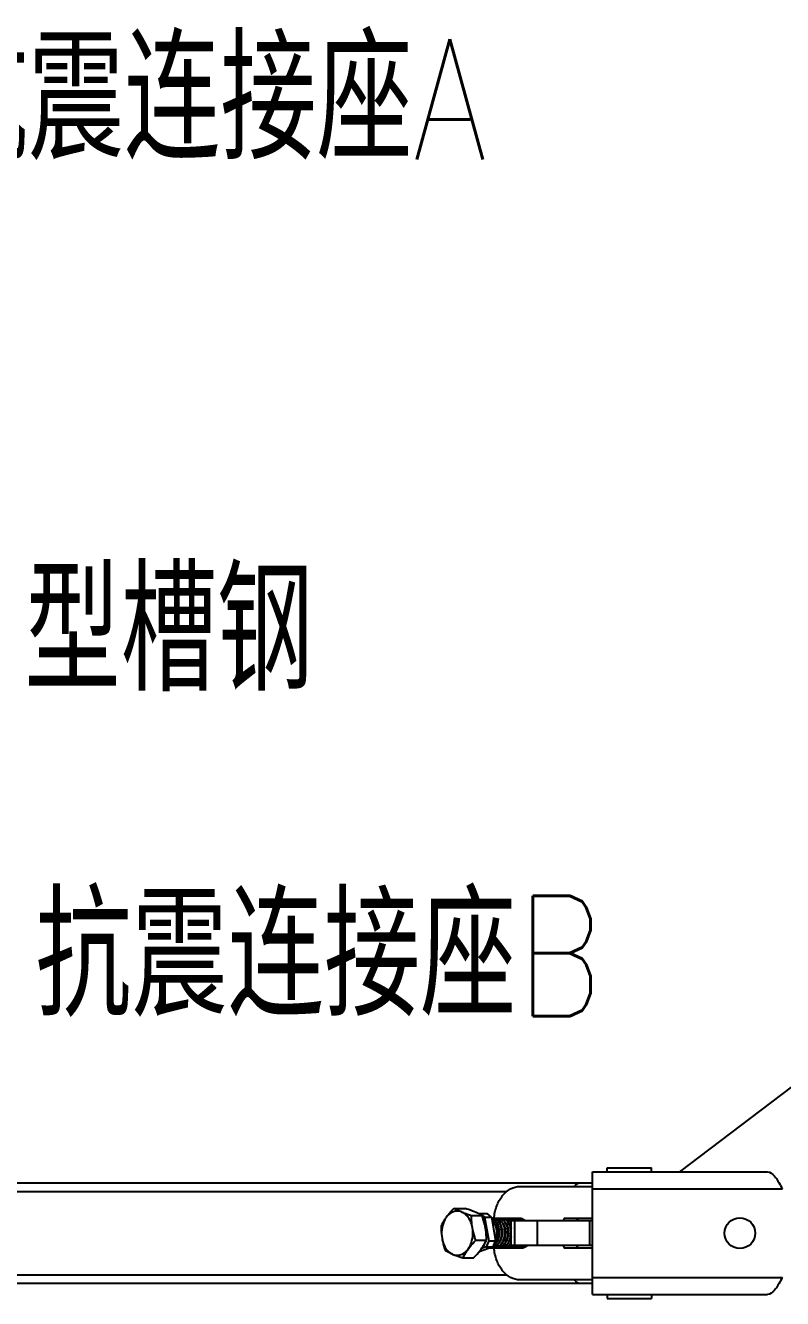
# Model space of a CAD drawing. Extents: x 27938 to 650306, y -92720 to 1524912.
# Drawn here: x 324818 to 327337, y 821992 to 826230 of the extents above; entities that cross this region are included whole.
import ezdxf

# ---------------------------------------------------------------- set-up
doc = ezdxf.new("R2010")
doc.units = 0
doc.header["$LTSCALE"] = 1000
doc.header["$MEASUREMENT"] = 0
doc.layers.add('W_DIM', color=4, linetype='Continuous')
doc.styles.get("Standard").update_dxf_attribs({"font": 'gbenor.shx', "bigfont": 'gbcbig.shx'})
doc.styles.add('wwp100', font='txt.shx', dxfattribs={"width": 0.7, "height": 400, "bigfont": 'hztxt.shx'})
doc.dimstyles.get("Standard").update_dxf_attribs({"dimtxt": 0.18, "dimasz": 0.18, "dimexe": 0.18, "dimexo": 0.0625, "dimgap": 0.09, "dimtad": 0, "dimtih": 1, "dimtoh": 1, "dimdec": 4, "dimzin": 0, "dimdsep": 46, "dimtxsty": 'Standard', "dimcen": 0.09, "dimadec": 0, "dimazin": 0, "dimtfac": 1, "dimtdec": 4, "dimtofl": 0, "dimtmove": 0, "dimatfit": 3, "dimfxl": 1, "dimtolj": 1, "dimtzin": 0, "dimarcsym": 0})

msp = doc.modelspace()

# ---------------------------------------------------------------- linework, layer by layer
for p, q in [((326704.6, 822005.2), (326704.6, 822414)), ((326704.6, 822414), (327287, 822414)), ((326753.6, 822414), (326753.6, 822427.3)), ((326753.6, 822427.3), (326900.8, 822427.3)), ((326900.8, 822414), (326900.8, 822427.3)), ((324250.7, 822377.2), (326704.6, 822377.2)), ((324371.6, 822348.6), (326420.1, 822348.6)), ((326462.9, 822365), (326704.6, 822365)), ((326704.6, 822356.8), (327337.1, 822356.8)), ((326244.1, 822292.1), (326280, 822292.1)), ((326301.8, 822268.5), (326337.7, 822268.5)), ((326327.4, 822273.7), (326331.6, 822275.2)), ((326331.6, 822275.2), (326345.6, 822263.3)), ((326331.6, 822275.2), (326354.7, 822275.2)), ((326368.7, 822263.3), (326354.7, 822275.2)), ((326345.6, 822263.3), (326359.5, 822183.9)), ((326345.6, 822263.3), (326368.7, 822263.3)), ((326368.7, 822263.3), (326382.6, 822183.9)), ((326402.5, 822222.8), (326394, 822220.7)), ((326433.6, 822250.5), (326433.6, 822168.7)), ((326704.6, 822250.5), (326433.6, 822250.5)), ((326445.6, 822250.5), (326445.6, 822168.7)), ((326521.2, 822250.5), (326521.2, 822168.7)), ((326704.6, 822258.7), (326613.3, 822258.7)), ((326694.6, 822250.5), (326694.6, 822168.7)), ((326316.3, 822186), (326352.1, 822186)), ((326359.5, 822183.9), (326351, 822164.1)), ((326359.5, 822183.9), (326382.6, 822183.9)), ((326374.1, 822164.1), (326382.6, 822183.9)), ((326374.1, 822164.1), (326327.3, 822147.7)), ((326351, 822164.1), (326335.7, 822158.7)), ((326351, 822164.1), (326374.1, 822164.1)), ((326704.6, 822168.7), (326433.6, 822168.7)), ((326613.3, 822160.5), (326704.6, 822160.5)), ((326273, 822127.1), (326308.8, 822127.1)), ((324371.6, 822070.6), (326420.1, 822070.6)), ((326704.6, 822054.2), (326462.9, 822054.2)), ((326704.6, 822062.4), (327337.1, 822062.4)), ((326704.6, 822042), (324250.7, 822042)), ((326704.6, 822005.2), (327287, 822005.2)), ((326753.6, 822005.2), (326753.6, 821991.9)), ((326753.6, 821991.9), (326900.8, 821991.9)), ((326900.8, 822005.2), (326900.8, 821991.9))]:
    msp.add_line(p, q)
msp.add_circle((327195.2, 822209.6), 51.1)
for centre, radius, start, end in [((327049.7, 822204), 325.5, 27.9978, 29.2622), ((326371.2, 822236.3), 22.3, 86.7845, 94.2112), ((326381.3, 822236.1), 22.6, 90.0498, 101.0645), ((326381.3, 822236.3), 22.3, 86.7743, 90.0077), ((326391.4, 822236.1), 22.6, 90.0384, 101.0179), ((326391.4, 822236.3), 22.3, 86.7856, 89.9966), ((326328.6, 822212.2), 65.9, 7.4386, 9.2614), ((326340.9, 822212.4), 53.8, 10.5055, 11.18), ((326340.4, 822212.3), 54.3, 8.9052, 10.5042), ((326401.5, 822236.1), 22.6, 90.049, 100.9954), ((326401.5, 822236.3), 22.3, 86.7801, 90.0075), ((326411.7, 822236.1), 22.6, 90.0437, 101.062), ((326411.6, 822236.3), 22.3, 86.7795, 90.0015), ((326360.3, 822212.2), 54.6, 9.0333, 9.9567), ((326421.8, 822236.1), 22.6, 90.0437, 101.0051), ((326421.8, 822236.3), 22.3, 86.7867, 90.0021), ((326370.7, 822212.3), 54.3, 8.9818, 11.0323), ((326431.9, 822236.1), 22.6, 90.0497, 101.0016), ((326406.7, 822225.9), 34.7, 42.2645, 48.752), ((326431.9, 822236.3), 22.3, 86.7769, 90.0081), ((326404.4, 822223.7), 37.8, 39.2284, 42.3075), ((326442, 822236.1), 22.6, 90.0405, 101.0531), ((326417.5, 822226.6), 33.7, 45.4702, 48.7951), ((326442, 822236.3), 22.3, 86.785, 89.9983), ((326452.1, 822236.1), 22.6, 90.049, 100.9977), ((326427.6, 822226.6), 33.7, 45.4659, 48.8093), ((326452.1, 822236.3), 22.3, 86.7894, 90.0075), ((326462.3, 822236.1), 22.6, 90.0526, 101.0446), ((326437.8, 822226.6), 33.7, 45.4871, 48.7938), ((326462.2, 822236.3), 22.3, 86.7735, 90.0108), ((326447.9, 822226.6), 33.7, 45.4665, 48.8015), ((326356.9, 822211.8), 58.1, 352.211, 352.5185), ((326366, 822187.6), 27.1, 266.5315, 270.0065), ((326366, 822187.5), 27, 270.0081, 272.8567), ((326366, 822187.6), 27, 272.8574, 275.2194), ((326376.2, 822187.6), 27.1, 260.1078, 269.9722), ((326365.5, 822189.7), 29.3, 288.4202, 290.7394), ((326367, 822189.1), 28.6, 285.8298, 288.459), ((326376.2, 822187.4), 26.9, 269.9973, 272.6949), ((326386.4, 822187.6), 27.1, 260.0711, 269.9827), ((326375.7, 822189.6), 29.1, 288.4602, 290.6746), ((326377.2, 822189.1), 28.6, 285.9611, 288.4587), ((326386.3, 822187.4), 26.9, 270.008, 272.693), ((326386.3, 822187.4), 26.9, 272.6938, 275.2451), ((326396.5, 822187.6), 27.1, 260.1504, 269.9814), ((326385.8, 822189.6), 29.1, 288.4602, 290.6754), ((326387.3, 822189.1), 28.6, 285.9619, 288.4587), ((326396.5, 822187.4), 26.9, 270.0063, 272.6857), ((326406.6, 822187.6), 27.1, 260.395, 269.9755), ((326396, 822189.6), 29.1, 288.4602, 290.6741), ((326397.4, 822189.1), 28.6, 285.9641, 288.119), ((326397.3, 822189.3), 28.8, 288.117, 288.456), ((326406.6, 822187.4), 26.9, 270.0004, 272.6959), ((326416.7, 822187.6), 27.1, 260.0747, 269.9827), ((326406.1, 822189.6), 29.1, 288.4603, 290.6749), ((326407.5, 822189.1), 28.6, 285.9612, 288.4587), ((326416.7, 822187.4), 26.9, 270.008, 272.6878), ((326416.7, 822187.4), 26.9, 272.6886, 275.2518), ((326426.8, 822187.6), 27.1, 260.141, 269.976), ((326416.2, 822189.6), 29.1, 288.4602, 290.6747), ((326417.6, 822189.1), 28.6, 285.9616, 288.4587), ((326426.8, 822187.4), 26.9, 270.0011, 272.692), ((326437, 822187.6), 27.1, 260.0816, 269.9797), ((326412, 822196.6), 37.3, 307.6353, 311.5837), ((326426.3, 822189.6), 29.1, 288.4602, 290.6743), ((326427.7, 822189.1), 28.6, 285.9612, 288.4587), ((326436.9, 822187.4), 26.9, 270.005, 272.6978), ((326436.9, 822187.4), 26.9, 272.6985, 275.2581), ((326447.1, 822187.6), 27.1, 260.1633, 269.9862), ((326436.4, 822189.6), 29.1, 288.4603, 290.6751), ((326437.9, 822189.1), 28.6, 285.9624, 288.4588), ((326421.7, 822197.1), 37.9, 309.969, 311.5624), ((326423.3, 822196.7), 37.5, 308.3867, 311.6033), ((326447.1, 822187.4), 26.9, 270.011, 272.6839), ((326457.2, 822187.6), 27.1, 260.1241, 269.9724), ((326446.6, 822189.6), 29.1, 288.4602, 290.6742), ((326448, 822189.1), 28.6, 285.9615, 288.4587), ((326457.2, 822187.4), 26.9, 269.9975, 272.695), ((326467.3, 822187.6), 27.1, 260.0725, 269.9827), ((326456.7, 822189.6), 29.1, 288.4602, 290.6744), ((326458.1, 822189.1), 28.6, 285.9611, 288.4587), ((326467.3, 822187.4), 26.9, 270.008, 272.6973), ((326467.3, 822187.4), 26.9, 272.6981, 275.2477), ((326466.8, 822189.6), 29.1, 288.4603, 290.6754), ((326468.2, 822189.1), 28.6, 285.9619, 288.4588), ((326462, 822197.4), 38.3, 311.2696, 311.5925), ((326463.5, 822197), 37.9, 309.7045, 311.528), ((327049.7, 822215.2), 325.5, 330.7378, 332.0022)]:
    msp.add_arc(centre, radius, start, end)
for points, knots in [([(327287, 822414), (327296.2, 822414), (327310, 822401.5), (327322.6, 822382.4), (327329.9, 822369.8), (327333.7, 822363.1)], [0, 0, 0, 0, 0.388881, 0.673899, 1, 1, 1, 1]), ([(326376.9, 822258.1), (326378.2, 822272.4), (326384.2, 822299.6), (326403, 822334.6), (326430, 822358.8), (326452.4, 822365), (326462.9, 822365)], [0, 0, 0, 0, 0.288185, 0.553327, 0.788006, 1, 1, 1, 1]), ([(326645.9, 822365.1), (326647.6, 822368.5), (326651.9, 822374.5), (326659.1, 822377.2), (326662.4, 822377.2)], [0, 0, 0, 0, 0.538137, 1, 1, 1, 1]), ([(326218.7, 822262.6), (326220.5, 822265.2), (326228.5, 822275.4), (326237.2, 822285), (326244.1, 822292.1)], [0, 0, 0, 0, 0.240981, 1, 1, 1, 1]), ([(326269.2, 822280.3), (326265, 822282), (326255.8, 822284.1), (326241.7, 822281.8), (326228.8, 822274.4), (326221.8, 822266.9), (326218.7, 822262.6)], [0, 0, 0, 0, 0.238229, 0.47528, 0.726056, 1, 1, 1, 1]), ([(326269.2, 822280.3), (326266.9, 822281.3), (326258.3, 822284.9), (326250, 822288.9), (326244.1, 822292.1)], [0, 0, 0, 0, 0.275005, 1, 1, 1, 1]), ([(326305.3, 822227.3), (326304.2, 822233.4), (326301.1, 822245), (326293.1, 822260.6), (326282.5, 822272.9), (326273.7, 822278.5), (326269.2, 822280.3)], [0, 0, 0, 0, 0.27851, 0.540172, 0.780428, 1, 1, 1, 1]), ([(326269.2, 822280.3), (326271.7, 822279.3), (326282.5, 822275.1), (326293.4, 822271.3), (326301.8, 822268.5)], [0, 0, 0, 0, 0.233658, 1, 1, 1, 1]), ([(326312.6, 822280.3), (326310.1, 822281.3), (326299.3, 822285.6), (326288.4, 822289.3), (326280, 822292.1)], [0, 0, 0, 0, 0.233658, 1, 1, 1, 1]), ([(326305.3, 822227.3), (326304.7, 822230.7), (326302.6, 822244.4), (326301.9, 822258.2), (326301.8, 822268.5)], [0, 0, 0, 0, 0.254083, 1, 1, 1, 1]), ([(326337.7, 822268.5), (326335.9, 822269.5), (326327.7, 822273.8), (326319.2, 822277.6), (326312.6, 822280.3)], [0, 0, 0, 0, 0.226572, 1, 1, 1, 1]), ([(326348.7, 822227.3), (326348.1, 822230.8), (326345.3, 822244.7), (326341.2, 822258.4), (326337.7, 822268.5)], [0, 0, 0, 0, 0.248499, 1, 1, 1, 1]), ([(326218.7, 822262.6), (326216.9, 822260.2), (326210.3, 822250.8), (326204.6, 822240.8), (326200.8, 822233.2)], [0, 0, 0, 0, 0.263099, 1, 1, 1, 1]), ([(326200.8, 822233.2), (326200.8, 822229.8), (326201.1, 822216), (326202.5, 822202.2), (326204.3, 822191.9)], [0, 0, 0, 0, 0.246121, 1, 1, 1, 1]), ([(326218.7, 822262.6), (326215.3, 822258), (326203.4, 822236.5), (326201, 822210.3), (326204.3, 822191.9)], [0, 0, 0, 0, 0.235366, 1, 1, 1, 1]), ([(326290.9, 822156.6), (326294.3, 822161.2), (326306.2, 822182.7), (326308.5, 822208.9), (326305.3, 822227.3)], [0, 0, 0, 0, 0.235366, 1, 1, 1, 1]), ([(326316.3, 822186), (326315.1, 822189.4), (326310.6, 822202.9), (326307.1, 822216.8), (326305.3, 822227.3)], [0, 0, 0, 0, 0.251163, 1, 1, 1, 1]), ([(326352.1, 822186), (326352.1, 822189.4), (326351.8, 822203.2), (326350.5, 822217), (326348.7, 822227.3)], [0, 0, 0, 0, 0.246121, 1, 1, 1, 1]), ([(326369.8, 822257.4), (326370.6, 822257.1), (326373.9, 822255.8), (326376.9, 822253.7), (326379, 822252)], [0, 0, 0, 0, 0.241445, 1, 1, 1, 1]), ([(326377.5, 822171.5), (326383, 822177.5), (326389.1, 822189.1), (326392.2, 822205.8), (326392.2, 822219), (326389.8, 822231.5), (326384, 822245.3), (326376.1, 822253.8), (326369.9, 822256.6)], [0, 0, 0, 0, 0.255096, 0.39268, 0.530602, 0.663916, 0.788307, 1, 1, 1, 1]), ([(326371, 822250.7), (326378.4, 822243.6), (326385.1, 822227.6), (326386, 822205.8), (326383.7, 822194.4), (326381.7, 822188.9)], [0, 0, 0, 0, 0.470214, 0.736055, 1, 1, 1, 1]), ([(326372.4, 822258.7), (326375.4, 822258.7), (326381.5, 822257.4), (326386.7, 822254), (326389.1, 822251.9)], [0, 0, 0, 0, 0.482589, 1, 1, 1, 1]), ([(326402.5, 822222.8), (326401.7, 822227.6), (326399.2, 822236.6), (326392.4, 822248.1), (326383.3, 822256.1), (326375.9, 822258.4), (326372.4, 822258.6)], [0, 0, 0, 0, 0.290521, 0.554658, 0.788516, 1, 1, 1, 1]), ([(326375.9, 822162.4), (326380.7, 822164.2), (326389.9, 822170.8), (326399.1, 822185.7), (326403.8, 822203.7), (326403.5, 822216.5), (326402.5, 822222.8)], [0, 0, 0, 0, 0.217951, 0.46337, 0.729831, 1, 1, 1, 1]), ([(326403.7, 822223.1), (326404.8, 822216.6), (326405, 822203.5), (326400.2, 822185.1), (326390.6, 822170.1), (326381, 822163.6), (326376.1, 822162)], [0, 0, 0, 0, 0.271171, 0.538307, 0.783282, 1, 1, 1, 1]), ([(326379, 822252), (326380.9, 822250.3), (326388.3, 822242.1), (326392.3, 822231.2), (326393.6, 822222.8)], [0, 0, 0, 0, 0.227377, 1, 1, 1, 1]), ([(326380.6, 822236.6), (326382.5, 822233.1), (326388.2, 822217.4), (326386.9, 822199.4), (326382, 822187.7)], [0, 0, 0, 0, 0.239303, 1, 1, 1, 1]), ([(326382.5, 822258.7), (326385.5, 822258.7), (326391.6, 822257.4), (326396.8, 822254), (326399.2, 822251.9)], [0, 0, 0, 0, 0.482586, 1, 1, 1, 1]), ([(326386, 822162.3), (326390.3, 822164), (326398.6, 822169.6), (326407.5, 822182.4), (326412.8, 822198.1), (326414.1, 822215.2), (326411.3, 822231.6), (326404.7, 822245.6), (326394.9, 822255.5), (326386.5, 822258.4), (326382.5, 822258.6)], [0, 0, 0, 0, 0.11422, 0.241557, 0.38018, 0.523371, 0.662464, 0.789655, 0.901082, 1, 1, 1, 1]), ([(326399.2, 822251.9), (326405.4, 822246.5), (326412, 822234.4), (326415.1, 822217), (326414.6, 822202.6), (326411.3, 822188.8), (326405.2, 822176.6), (326396.9, 822167.2), (326389.8, 822163.2), (326386.2, 822162)], [0, 0, 0, 0, 0.234995, 0.369193, 0.507415, 0.643708, 0.772808, 0.891506, 1, 1, 1, 1]), ([(326389.1, 822251.9), (326391, 822250.3), (326398.4, 822242.2), (326402.3, 822231.4), (326403.7, 822223.1)], [0, 0, 0, 0, 0.22749, 1, 1, 1, 1]), ([(326392.7, 822258.7), (326395.6, 822258.7), (326401.7, 822257.4), (326407, 822254), (326409.3, 822251.9)], [0, 0, 0, 0, 0.482586, 1, 1, 1, 1]), ([(326396.1, 822162.3), (326400.4, 822164), (326408.7, 822169.6), (326417.6, 822182.4), (326423, 822198.1), (326424.2, 822215.2), (326421.4, 822231.6), (326414.8, 822245.6), (326405, 822255.5), (326396.6, 822258.4), (326392.7, 822258.6)], [0, 0, 0, 0, 0.114222, 0.241564, 0.380183, 0.523375, 0.662466, 0.789658, 0.901085, 1, 1, 1, 1]), ([(326409.3, 822251.9), (326415.5, 822246.5), (326422.1, 822234.4), (326425.2, 822217), (326424.8, 822202.6), (326421.4, 822188.8), (326415.3, 822176.6), (326407, 822167.2), (326399.9, 822163.2), (326396.3, 822162)], [0, 0, 0, 0, 0.235001, 0.369196, 0.507414, 0.643709, 0.772807, 0.891505, 1, 1, 1, 1]), ([(326402.8, 822258.7), (326405.7, 822258.7), (326411.9, 822257.4), (326417.1, 822254), (326419.5, 822251.9)], [0, 0, 0, 0, 0.482588, 1, 1, 1, 1]), ([(326433.7, 822214.1), (326433.5, 822219.8), (326431.8, 822230.8), (326425.2, 822245.1), (326415.4, 822255.4), (326406.8, 822258.4), (326402.8, 822258.6)], [0, 0, 0, 0, 0.291873, 0.559175, 0.79302, 1, 1, 1, 1]), ([(326403.6, 822223.9), (326404, 822221.8), (326405.3, 822213.4), (326404.7, 822204.6), (326403.2, 822198.4)], [0, 0, 0, 0, 0.246468, 1, 1, 1, 1]), ([(326412.9, 822258.7), (326415.8, 822258.7), (326422, 822257.4), (326427.2, 822254), (326429.6, 822251.9)], [0, 0, 0, 0, 0.482585, 1, 1, 1, 1]), ([(326433.7, 822246), (326431.1, 822249.6), (326425.1, 822255.6), (326416.8, 822258.4), (326412.9, 822258.6)], [0, 0, 0, 0, 0.52908, 1, 1, 1, 1]), ([(326419.5, 822251.9), (326421.2, 822250.4), (326428.3, 822242.7), (326432.2, 822232.6), (326433.8, 822224.8)], [0, 0, 0, 0, 0.228177, 1, 1, 1, 1]), ([(326423, 822258.7), (326426, 822258.7), (326432.1, 822257.4), (326437.3, 822254), (326439.7, 822251.9)], [0, 0, 0, 0, 0.482586, 1, 1, 1, 1]), ([(326439.9, 822250.6), (326437.5, 822252.9), (326432.3, 822256.8), (326426, 822258.5), (326423, 822258.6)], [0, 0, 0, 0, 0.520001, 1, 1, 1, 1]), ([(326433.1, 822258.7), (326436.1, 822258.7), (326442.2, 822257.4), (326447.4, 822254), (326449.8, 822251.9)], [0, 0, 0, 0, 0.482587, 1, 1, 1, 1]), ([(326450, 822250.6), (326447.6, 822252.9), (326442.5, 822256.8), (326436.2, 822258.5), (326433.1, 822258.6)], [0, 0, 0, 0, 0.520002, 1, 1, 1, 1]), ([(326443.3, 822258.7), (326446.2, 822258.7), (326452.3, 822257.4), (326457.6, 822254), (326459.9, 822251.9)], [0, 0, 0, 0, 0.482583, 1, 1, 1, 1]), ([(326460.1, 822250.6), (326457.8, 822252.9), (326452.6, 822256.8), (326446.3, 822258.5), (326443.3, 822258.6)], [0, 0, 0, 0, 0.52002, 1, 1, 1, 1]), ([(326453.4, 822258.7), (326456.3, 822258.7), (326462.5, 822257.4), (326467.7, 822254), (326470.1, 822251.9)], [0, 0, 0, 0, 0.482588, 1, 1, 1, 1]), ([(326470.2, 822250.6), (326467.9, 822252.9), (326462.7, 822256.8), (326456.4, 822258.5), (326453.4, 822258.6)], [0, 0, 0, 0, 0.519993, 1, 1, 1, 1]), ([(326463.5, 822258.7), (326466.7, 822258.7), (326473.5, 822257.1), (326479.1, 822253.1), (326481.6, 822250.6)], [0, 0, 0, 0, 0.479607, 1, 1, 1, 1]), ([(326480.3, 822250.6), (326478, 822252.9), (326472.8, 822256.8), (326466.5, 822258.5), (326463.5, 822258.6)], [0, 0, 0, 0, 0.520009, 1, 1, 1, 1]), ([(326613.3, 822258.7), (326611.7, 822258.7), (326608.3, 822256.2), (326607.5, 822252.5), (326607.5, 822250.5)], [0, 0, 0, 0, 0.440239, 1, 1, 1, 1]), ([(326653.8, 822250.5), (326653.8, 822252.5), (326654.5, 822256.2), (326658, 822258.7), (326659.5, 822258.7)], [0, 0, 0, 0, 0.559761, 1, 1, 1, 1]), ([(326204.3, 822191.9), (326204.9, 822188.4), (326207.7, 822174.5), (326211.7, 822160.8), (326215.2, 822150.7)], [0, 0, 0, 0, 0.248499, 1, 1, 1, 1]), ([(326204.3, 822191.9), (326205.3, 822185.8), (326208.5, 822174.2), (326216.4, 822158.6), (326227, 822146.3), (326235.8, 822140.7), (326240.3, 822138.9)], [0, 0, 0, 0, 0.27851, 0.540172, 0.780428, 1, 1, 1, 1]), ([(326290.9, 822156.6), (326292.7, 822159.1), (326300.6, 822169.4), (326309.4, 822179), (326316.3, 822186)], [0, 0, 0, 0, 0.240981, 1, 1, 1, 1]), ([(326334.2, 822156.6), (326336, 822159), (326342.6, 822168.4), (326348.3, 822178.4), (326352.1, 822186)], [0, 0, 0, 0, 0.263099, 1, 1, 1, 1]), ([(326393.9, 822220.7), (326395.3, 822210.6), (326393.6, 822190.6), (326382.9, 822172.9), (326375.6, 822167.2)], [0, 0, 0, 0, 0.526254, 1, 1, 1, 1]), ([(326394, 822220.7), (326394.3, 822218.9), (326395.1, 822211.6), (326394.5, 822204.2), (326393.2, 822198.8)], [0, 0, 0, 0, 0.247915, 1, 1, 1, 1]), ([(326406.2, 822162.3), (326410.3, 822163.9), (326418.1, 822169), (326426.8, 822180.6), (326432.3, 822195.1), (326433.7, 822205.8), (326433.7, 822211.2)], [0, 0, 0, 0, 0.218898, 0.461373, 0.725247, 1, 1, 1, 1]), ([(326433.7, 822198.8), (326432.9, 822194.5), (326430.5, 822186.2), (326424.4, 822175.2), (326416.4, 822166.7), (326409.8, 822163.1), (326406.4, 822162)], [0, 0, 0, 0, 0.276521, 0.537648, 0.778453, 1, 1, 1, 1]), ([(326414.3, 822220.8), (326414.5, 822219.5), (326415.1, 822214), (326415, 822208.4), (326414.5, 822204.3)], [0, 0, 0, 0, 0.247252, 1, 1, 1, 1]), ([(326424.4, 822220.8), (326424.7, 822219), (326425.4, 822211.9), (326424.9, 822204.7), (326423.7, 822199.5)], [0, 0, 0, 0, 0.247797, 1, 1, 1, 1]), ([(326240.3, 822138.9), (326238, 822139.9), (326229.5, 822143.5), (326221.1, 822147.5), (326215.2, 822150.7)], [0, 0, 0, 0, 0.275005, 1, 1, 1, 1]), ([(326240.3, 822138.9), (326244.6, 822137.2), (326253.7, 822135.1), (326267.8, 822137.4), (326280.8, 822144.8), (326287.7, 822152.3), (326290.9, 822156.6)], [0, 0, 0, 0, 0.238229, 0.47528, 0.726056, 1, 1, 1, 1]), ([(326240.3, 822138.9), (326242.8, 822137.9), (326253.6, 822133.6), (326264.5, 822129.9), (326273, 822127.1)], [0, 0, 0, 0, 0.233658, 1, 1, 1, 1]), ([(326290.9, 822156.6), (326289.1, 822154.1), (326282.5, 822144.7), (326276.7, 822134.7), (326273, 822127.1)], [0, 0, 0, 0, 0.263099, 1, 1, 1, 1]), ([(326308.8, 822127.1), (326311.1, 822129.5), (326320.1, 822138.9), (326328.5, 822148.8), (326334.2, 822156.6)], [0, 0, 0, 0, 0.257895, 1, 1, 1, 1]), ([(326462.9, 822054.2), (326452.4, 822054.2), (326430.1, 822060.3), (326403.2, 822084.5), (326384.3, 822119.3), (326378.3, 822146.4), (326377, 822160.6)], [0, 0, 0, 0, 0.212085, 0.446759, 0.711828, 1, 1, 1, 1]), ([(326416.4, 822162.3), (326419.8, 822163.6), (326426.4, 822167.7), (326431.5, 822173.5), (326433.7, 822176.8)], [0, 0, 0, 0, 0.478395, 1, 1, 1, 1]), ([(326433.7, 822174.9), (326431.4, 822171.9), (326426.3, 822166.6), (326419.9, 822163.1), (326416.6, 822162)], [0, 0, 0, 0, 0.520421, 1, 1, 1, 1]), ([(326426.5, 822162.3), (326427.2, 822162.6), (326430.2, 822163.9), (326432.9, 822165.6), (326434.8, 822167)], [0, 0, 0, 0, 0.244171, 1, 1, 1, 1]), ([(326438.1, 822168.7), (326437.2, 822167.9), (326433.8, 822165.1), (326429.8, 822163), (326426.7, 822162)], [0, 0, 0, 0, 0.259878, 1, 1, 1, 1]), ([(326436.6, 822162.3), (326437.4, 822162.7), (326440.8, 822164.1), (326444, 822166.2), (326446.1, 822168)], [0, 0, 0, 0, 0.243219, 1, 1, 1, 1]), ([(326446.6, 822167.3), (326445.8, 822166.7), (326442.8, 822164.5), (326439.4, 822162.8), (326436.8, 822162)], [0, 0, 0, 0, 0.258068, 1, 1, 1, 1]), ([(326446.7, 822162.3), (326447.6, 822162.7), (326451.4, 822164.3), (326454.7, 822166.7), (326457, 822168.7)], [0, 0, 0, 0, 0.242544, 1, 1, 1, 1]), ([(326458.3, 822168.7), (326457.4, 822167.9), (326454, 822165.1), (326450, 822163), (326446.9, 822162)], [0, 0, 0, 0, 0.259876, 1, 1, 1, 1]), ([(326456.8, 822162.3), (326457.8, 822162.7), (326461.5, 822164.3), (326464.9, 822166.6), (326467.1, 822168.7)], [0, 0, 0, 0, 0.242552, 1, 1, 1, 1]), ([(326468.4, 822168.7), (326467.6, 822167.9), (326464.1, 822165.1), (326460.1, 822163), (326457, 822162)], [0, 0, 0, 0, 0.25988, 1, 1, 1, 1]), ([(326467, 822162.3), (326467.9, 822162.7), (326471.6, 822164.3), (326475, 822166.7), (326477.3, 822168.7)], [0, 0, 0, 0, 0.242549, 1, 1, 1, 1]), ([(326478.5, 822168.7), (326477.7, 822167.9), (326474.2, 822165.1), (326470.3, 822163), (326467.2, 822162)], [0, 0, 0, 0, 0.25985, 1, 1, 1, 1]), ([(326477.1, 822162.3), (326478, 822162.7), (326481.6, 822164.3), (326485, 822166.6), (326487.2, 822168.6)], [0, 0, 0, 0, 0.242679, 1, 1, 1, 1]), ([(326487.7, 822167.9), (326486.9, 822167.2), (326483.7, 822164.8), (326480.1, 822162.9), (326477.3, 822162)], [0, 0, 0, 0, 0.25881, 1, 1, 1, 1]), ([(326607.5, 822168.7), (326607.5, 822166.7), (326608.3, 822163), (326611.7, 822160.5), (326613.3, 822160.5)], [0, 0, 0, 0, 0.559761, 1, 1, 1, 1]), ([(326659.5, 822160.5), (326658, 822160.5), (326654.5, 822163), (326653.8, 822166.7), (326653.8, 822168.7)], [0, 0, 0, 0, 0.440239, 1, 1, 1, 1]), ([(326662.4, 822042), (326659.1, 822042), (326651.9, 822044.7), (326647.6, 822050.7), (326645.9, 822054.1)], [0, 0, 0, 0, 0.461863, 1, 1, 1, 1]), ([(327333.7, 822056.1), (327329.9, 822049.4), (327322.6, 822036.8), (327310, 822017.7), (327296.2, 822005.2), (327287, 822005.2)], [0, 0, 0, 0, 0.326101, 0.611119, 1, 1, 1, 1])]:
    msp.add_open_spline(points, degree=3, knots=knots)
for points in [[(326374.8, 822161.6), (326372.4, 822160.9), (326369.9, 822160.5), (326367.4, 822160.5)], [(326368.5, 822160.6), (326370.6, 822160.8), (326372.7, 822161.3), (326374.8, 822162)], [(326377.5, 822160.6), (326380, 822160.7), (326382.5, 822161.2), (326384.9, 822162)], [(326385, 822161.6), (326382.6, 822160.9), (326380, 822160.5), (326377.5, 822160.5)], [(326395.1, 822161.6), (326392.7, 822160.9), (326390.1, 822160.5), (326387.6, 822160.5)], [(326388.8, 822160.6), (326390.9, 822160.8), (326393, 822161.3), (326395.1, 822162)], [(326397.7, 822160.6), (326400.3, 822160.7), (326402.8, 822161.2), (326405.2, 822162)], [(326405.3, 822161.6), (326402.8, 822160.9), (326400.3, 822160.5), (326397.7, 822160.5)], [(326407.8, 822160.6), (326410.4, 822160.7), (326412.9, 822161.2), (326415.3, 822162)], [(326415.4, 822161.6), (326412.9, 822160.9), (326410.4, 822160.5), (326407.9, 822160.5)], [(326425.5, 822161.6), (326423.1, 822160.9), (326420.5, 822160.5), (326418, 822160.5)], [(326419.2, 822160.6), (326421.3, 822160.8), (326423.4, 822161.3), (326425.4, 822162)], [(326428.1, 822160.6), (326430.6, 822160.7), (326433.1, 822161.2), (326435.5, 822162)], [(326435.6, 822161.6), (326433.2, 822160.9), (326430.6, 822160.5), (326428.1, 822160.5)], [(326445.7, 822161.6), (326443.3, 822160.9), (326440.7, 822160.5), (326438.2, 822160.5)], [(326439.4, 822160.6), (326441.5, 822160.8), (326443.6, 822161.3), (326445.7, 822162)], [(326448.3, 822160.6), (326450.8, 822160.7), (326453.4, 822161.2), (326455.8, 822162)], [(326455.9, 822161.6), (326453.4, 822160.9), (326450.9, 822160.5), (326448.3, 822160.5)], [(326458.4, 822160.6), (326461, 822160.7), (326463.5, 822161.2), (326465.9, 822162)], [(326466, 822161.6), (326463.5, 822160.9), (326461, 822160.5), (326458.4, 822160.5)], [(326476.1, 822161.6), (326473.7, 822160.9), (326471.1, 822160.5), (326468.6, 822160.5)], [(326469.8, 822160.6), (326471.9, 822160.8), (326474, 822161.3), (326476, 822162)]]:
    msp.add_open_spline(points, degree=3)

# ---------------------------------------------------------------- texts
at = {"layer": 'W_DIM', "color": 7, "style": 'wwp100', "width": 0.8}
for s, p in [('抗震连接座A', (324506.3, 825783.8)), ('C型槽钢', (324527.2, 824015.1)), ('抗震连接座B', (324851.1, 822932.2))]:
    msp.add_text(s, height=400, dxfattribs=at).set_placement(p)

# ---------------------------------------------------------------- leaders
msp.add_leader([(326995.8, 822414), (327797.1, 823023.3)], dimstyle='Standard', override={"dimgap": 20})

doc.saveas('drawing.dxf')
